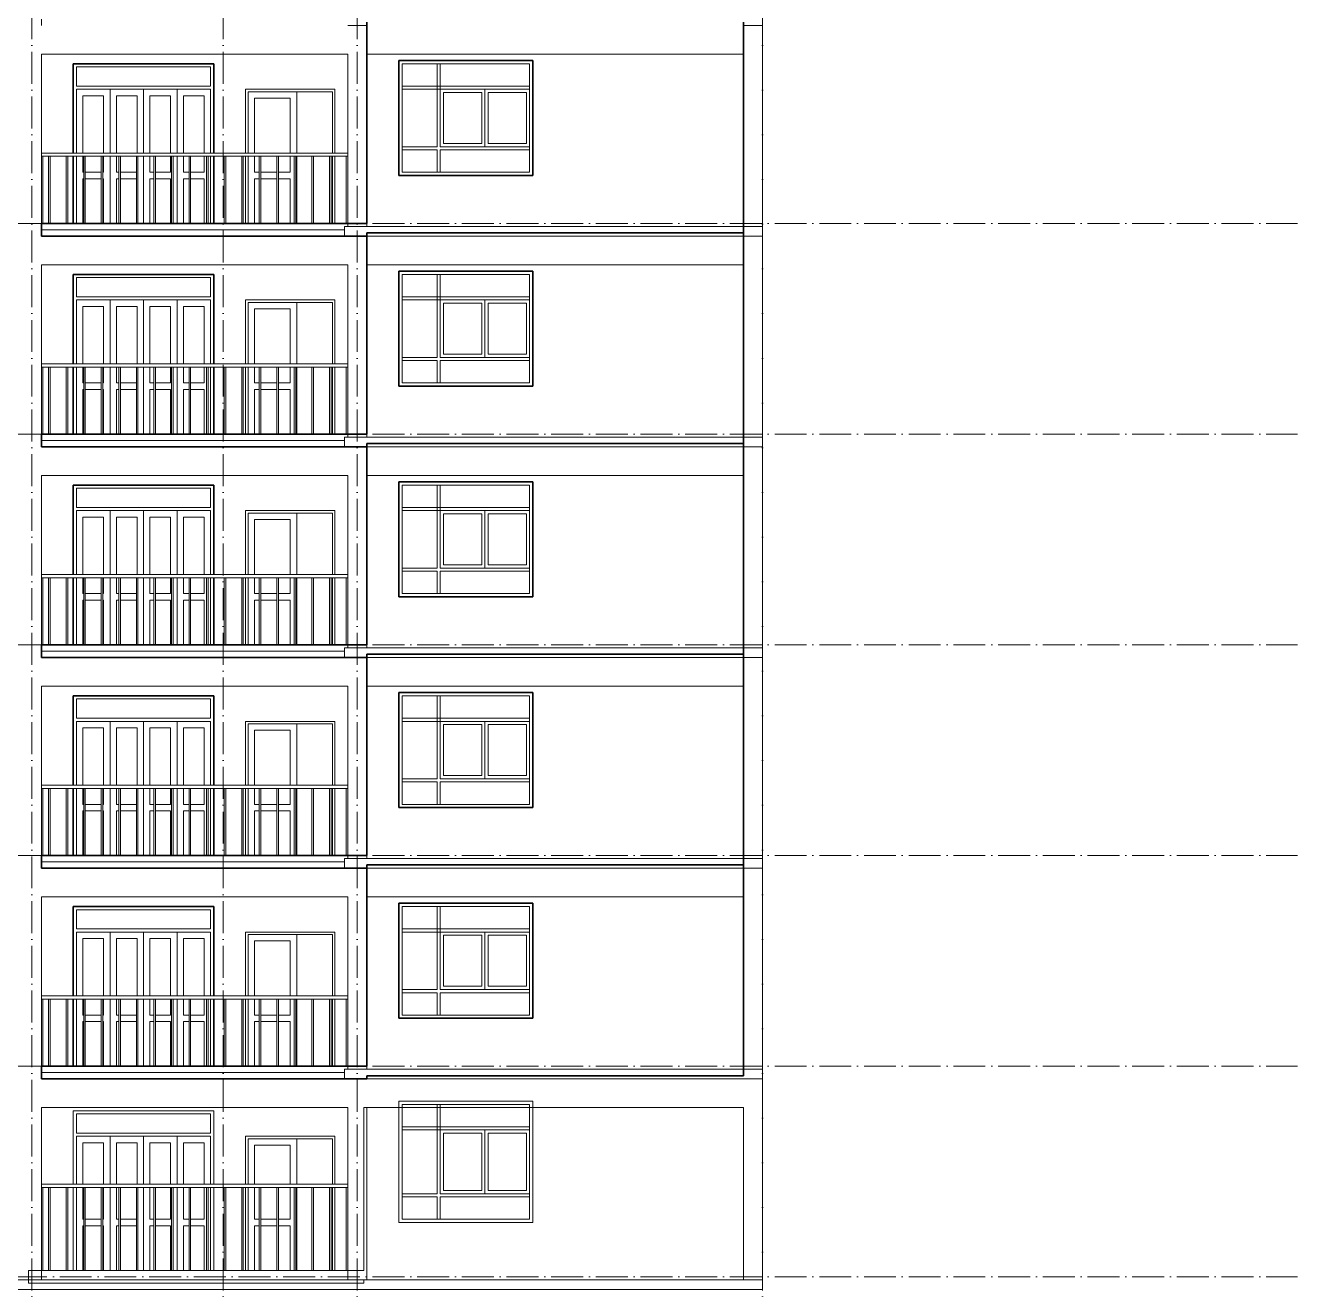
# Model space of a CAD drawing. Header units: millimetres. Extents: x -8482 to 130249, y -7482 to 93550.
# Drawn here: x 108911 to 128842, y 18400 to 38200 of the extents above; entities that cross this region are included whole.
import ezdxf

# ---------------------------------------------------------------- set-up
doc = ezdxf.new("R2010")
doc.units = ezdxf.units.MM
doc.linetypes.add('Grid Line', pattern=[14, 10, -2, 0, -2])
for name, color, linetype, lineweight in [('CUA', 31, 'Continuous', 9), ('NET CAT', 3, 'Continuous', 5), ('NET CATConcrete', 3, 'Continuous', 5), ('NET THAY 1', 41, 'Continuous', 5), ('NET THAY 2', 55, 'Continuous', 5), ('NET-THAY', 2, 'Continuous', 9), ('TRUC', 225, 'Continuous', 5)]:
    doc.layers.add(name, color=color, linetype=linetype, lineweight=lineweight)

# ---------------------------------------------------------------- blocks, each defined once
blk = doc.blocks.new('CUA SAN PHOI LUA - CUA SAN PHOI LUA-933570-MẶT ĐỨNG TRỤC Q-A')
at = {"layer": 'CUA', "color": 7}
for p, q in [((-8100, 20800), (-8100, 20050)), ((-6700, 20800), (-8100, 20800)), ((-8060, 20050), (-8060, 20760)), ((-8060, 20760), (-6740, 20760)), ((-7300, 20760), (-7300, 20050)), ((-6740, 20050), (-6740, 20760)), ((-6700, 20050), (-6700, 20800)), ((-7960, 20660), (-7960, 20050)), ((-7960, 20660), (-7400, 20660)), ((-7400, 20050), (-7400, 20660)), ((-8100, 20000), (-8100, 18700)), ((-8060, 18700), (-8060, 20000)), ((-7960, 20000), (-7960, 19500)), ((-7400, 19500), (-7400, 20000)), ((-7300, 20000), (-7300, 18700)), ((-6740, 18700), (-6740, 20000)), ((-6700, 18700), (-6700, 20000)), ((-7960, 19500), (-7887, 19500)), ((-7887, 19400), (-7960, 19400)), ((-7960, 19400), (-7960, 18700)), ((-7862, 19500), (-7612, 19500)), ((-7612, 19400), (-7862, 19400)), ((-7587, 19500), (-7400, 19500)), ((-7400, 19400), (-7587, 19400)), ((-7400, 18700), (-7400, 19400))]:
    blk.add_line(p, q, dxfattribs=at)
blk = doc.blocks.new('CUA LO GIA - CUA LO GIA-934711-MẶT ĐỨNG TRỤC Q-A')
at = {"layer": 'CUA', "color": 7}
for p, q in [((-8600, 21200), (-10800, 21200)), ((-10800, 20050), (-10800, 21200)), ((-10750, 21150), (-10750, 20850)), ((-10750, 21150), (-8650, 21150)), ((-8650, 20850), (-8650, 21150)), ((-8600, 21200), (-8600, 20050)), ((-8650, 20850), (-10750, 20850)), ((-10750, 20800), (-8650, 20800)), ((-10750, 20800), (-10750, 20050)), ((-10225, 20050), (-10225, 20800)), ((-9700, 20800), (-10225, 20800)), ((-9700, 20800), (-9700, 20050)), ((-9175, 20800), (-9700, 20800)), ((-9700, 20050), (-9700, 20800)), ((-9175, 20800), (-9175, 20050)), ((-8650, 20050), (-8650, 20800)), ((-10650, 20700), (-10650, 20050)), ((-10650, 20700), (-10325, 20700)), ((-10325, 20050), (-10325, 20700)), ((-10125, 20700), (-9800, 20700)), ((-10125, 20700), (-10125, 20050)), ((-9800, 20050), (-9800, 20700)), ((-9600, 20700), (-9600, 20050)), ((-9600, 20700), (-9275, 20700)), ((-9275, 20050), (-9275, 20700)), ((-9075, 20700), (-8750, 20700)), ((-9075, 20700), (-9075, 20050)), ((-8750, 20050), (-8750, 20700)), ((-10800, 18700), (-10800, 20000)), ((-10750, 20000), (-10750, 18700)), ((-10650, 20000), (-10650, 19500)), ((-10325, 19500), (-10325, 20000)), ((-10225, 18700), (-10225, 20000)), ((-10125, 20000), (-10125, 19500)), ((-9700, 20000), (-9700, 18700)), ((-9700, 18700), (-9700, 20000)), ((-9600, 20000), (-9600, 19500)), ((-9275, 19500), (-9275, 20000)), ((-9175, 20000), (-9175, 18700)), ((-9075, 20000), (-9075, 19500)), ((-8750, 19500), (-8750, 20000)), ((-8650, 18700), (-8650, 20000)), ((-8600, 20000), (-8600, 18700)), ((-10650, 19500), (-10637, 19500)), ((-10637, 19400), (-10650, 19400)), ((-10650, 19400), (-10650, 18700)), ((-10612, 19500), (-10362, 19500)), ((-10362, 19400), (-10612, 19400)), ((-10337, 19500), (-10325, 19500)), ((-10325, 19400), (-10337, 19400)), ((-10325, 18700), (-10325, 19400)), ((-10125, 19500), (-10087, 19500)), ((-10125, 19400), (-10125, 18700)), ((-10087, 19400), (-10125, 19400)), ((-10062, 19500), (-9812, 19500)), ((-9812, 19400), (-10062, 19400)), ((-9600, 19500), (-9537, 19500)), ((-9537, 19400), (-9600, 19400)), ((-9600, 19400), (-9600, 18700)), ((-9512, 19500), (-9275, 19500)), ((-9275, 19400), (-9512, 19400)), ((-9275, 18700), (-9275, 19400)), ((-9075, 19500), (-8987, 19500)), ((-9075, 19400), (-9075, 18700)), ((-8987, 19400), (-9075, 19400)), ((-8962, 19500), (-8750, 19500)), ((-8750, 19400), (-8962, 19400)), ((-8750, 18700), (-8750, 19400))]:
    blk.add_line(p, q, dxfattribs=at)
blk = doc.blocks.new('X-PHONG NGU 2 - X-PHONG NGU 2_Recovery_-932889-MẶT ĐỨNG TRỤC Q-A')
at = {"layer": 'CUA', "color": 7}
for p, q in [((-35500, 21200), (-35500, 19300)), ((-33400, 21200), (-35500, 21200)), ((-35450, 21150), (-33450, 21150)), ((-35450, 19350), (-35450, 21150)), ((-34850, 21150), (-34900, 21150)), ((-34900, 21150), (-34900, 19750)), ((-34850, 19750), (-34850, 21150)), ((-33450, 21150), (-33450, 19350)), ((-33400, 19300), (-33400, 21200)), ((-33450, 20800), (-35450, 20800)), ((-35450, 20800), (-35450, 20750)), ((-35450, 20750), (-33450, 20750)), ((-34150, 20750), (-34850, 20750)), ((-34850, 20750), (-34850, 19750)), ((-34150, 19750), (-34150, 20750)), ((-33450, 20750), (-33450, 20800)), ((-34800, 19800), (-34800, 20700)), ((-34800, 20700), (-34200, 20700)), ((-34200, 20700), (-34200, 19800)), ((-34100, 20700), (-33500, 20700)), ((-34100, 19800), (-34100, 20700)), ((-33500, 20700), (-33500, 19800)), ((-34900, 19750), (-35450, 19750)), ((-35450, 19750), (-35450, 19700)), ((-34850, 19750), (-34150, 19750)), ((-33450, 19750), (-34850, 19750)), ((-34200, 19800), (-34800, 19800)), ((-33500, 19800), (-34100, 19800)), ((-33450, 19700), (-33450, 19750)), ((-35450, 19700), (-34900, 19700)), ((-34900, 19700), (-34900, 19350)), ((-34850, 19350), (-34850, 19700)), ((-34850, 19700), (-33450, 19700)), ((-33450, 19350), (-35450, 19350)), ((-34900, 19350), (-34850, 19350)), ((-35500, 19300), (-33400, 19300))]:
    blk.add_line(p, q, dxfattribs=at)
blk = doc.blocks.new('Railing - 25mm-924614-MẶT ĐỨNG TRỤC Q-A')
at = {"layer": 'NET THAY 2', "color": 10}
for p, q in [((-11187, 18700), (-11187, 20000)), ((-11162, 20000), (-11162, 18700))]:
    blk.add_line(p, q, dxfattribs=at)
blk = doc.blocks.new('Railing - 25mm-V413-MẶT ĐỨNG TRỤC Q-A')
at = {"layer": 'NET THAY 2', "color": 10}
blk.add_line((-11275, 20000), (-11275, 18700), dxfattribs=at)
blk = doc.blocks.new('Railing - 25mm-V414-MẶT ĐỨNG TRỤC Q-A')
at = {"layer": 'NET THAY 2', "color": 10}
blk.add_line((-6525, 18700), (-6525, 20000), dxfattribs=at)
blk = doc.blocks.new('Railing - Railing-935099-MẶT ĐỨNG TRỤC Q-A')
for name, p in [('Railing - 25mm-V413-MẶT ĐỨNG TRỤC Q-A', (0, 0)), ('Railing - 25mm-924614-MẶT ĐỨNG TRỤC Q-A', (0, 0)), ('Railing - 25mm-924614-MẶT ĐỨNG TRỤC Q-A', (275, 0)), ('Railing - 25mm-924614-MẶT ĐỨNG TRỤC Q-A', (550, 0)), ('Railing - 25mm-924614-MẶT ĐỨNG TRỤC Q-A', (825, 0)), ('Railing - 25mm-924614-MẶT ĐỨNG TRỤC Q-A', (1100, 0)), ('Railing - 25mm-924614-MẶT ĐỨNG TRỤC Q-A', (1375, 0)), ('Railing - 25mm-924614-MẶT ĐỨNG TRỤC Q-A', (1650, 0)), ('Railing - 25mm-924614-MẶT ĐỨNG TRỤC Q-A', (1925, 0)), ('Railing - 25mm-924614-MẶT ĐỨNG TRỤC Q-A', (2200, 0)), ('Railing - 25mm-924614-MẶT ĐỨNG TRỤC Q-A', (2475, 0)), ('Railing - 25mm-924614-MẶT ĐỨNG TRỤC Q-A', (2750, 0)), ('Railing - 25mm-924614-MẶT ĐỨNG TRỤC Q-A', (3025, 0)), ('Railing - 25mm-924614-MẶT ĐỨNG TRỤC Q-A', (3300, 0)), ('Railing - 25mm-924614-MẶT ĐỨNG TRỤC Q-A', (3575, 0)), ('Railing - 25mm-924614-MẶT ĐỨNG TRỤC Q-A', (3850, 0)), ('Railing - 25mm-924614-MẶT ĐỨNG TRỤC Q-A', (4125, 0)), ('Railing - 25mm-924614-MẶT ĐỨNG TRỤC Q-A', (4400, 0)), ('Railing - 25mm-V414-MẶT ĐỨNG TRỤC Q-A', (0, 0))]:
    blk.add_blockref(name, p)
blk = doc.blocks.new('Top Rail Type - Top Rail_Internal_-935100-MẶT ĐỨNG TRỤC Q-A')
at = {"layer": 'NET THAY 1', "color": 10}
for p, q in [((-6500, 20050), (-11300, 20050)), ((-11300, 20000), (-6500, 20000))]:
    blk.add_line(p, q, dxfattribs=at)
blk = doc.blocks.new('ALC1807-ASCENT PLAZA-TANG DIEN HINH_rvt-2-MẶT ĐỨNG TRỤC Q-A')
at = {"layer": 'NET-THAY', "color": 250, "lineweight": 15}
for p, q in [((-10800, 21200), (-8600, 21200)), ((-10800, 20050), (-10800, 21200)), ((-8600, 21200), (-8600, 20050)), ((-5700, 21250), (-6250, 21250)), ((-6250, 21250), (-6250, 18700)), ((-5700, 19450), (-5700, 21250)), ((-300, 21250), (-3600, 21250)), ((-3600, 21250), (-3600, 19450)), ((-300, 18550), (-300, 21250)), ((-10800, 18700), (-10800, 20000)), ((-8600, 20000), (-8600, 18700)), ((-3600, 19450), (-5700, 19450)), ((-6250, 18700), (-11500, 18700)), ((-11500, 18700), (-11500, 18500)), ((-6250, 18550), (-300, 18550)), ((-6250, 18500), (-6250, 18550)), ((-11500, 18500), (-6250, 18500))]:
    blk.add_line(p, q, dxfattribs=at)
at = {"color": 250, "lineweight": 15}
for name, p in [('X-PHONG NGU 2 - X-PHONG NGU 2_Recovery_-932889-MẶT ĐỨNG TRỤC Q-A', (29800, 150)), ('CUA LO GIA - CUA LO GIA-934711-MẶT ĐỨNG TRỤC Q-A', (0, 0)), ('CUA SAN PHOI LUA - CUA SAN PHOI LUA-933570-MẶT ĐỨNG TRỤC Q-A', (0, 0)), ('Top Rail Type - Top Rail_Internal_-935100-MẶT ĐỨNG TRỤC Q-A', (0, 0)), ('Railing - Railing-935099-MẶT ĐỨNG TRỤC Q-A', (0, 0))]:
    blk.add_blockref(name, p, dxfattribs=at)
blk = doc.blocks.new('CUA SAN PHOI LUA - CUA SAN PHOI LUA-211563-MẶT ĐỨNG TRỤC Q-A')
at = {"layer": 'CUA', "color": 90}
for p, q in [((-8100, 24000), (-8100, 23000)), ((-6700, 24000), (-8100, 24000)), ((-8060, 23000), (-8060, 23960)), ((-8060, 23960), (-6740, 23960)), ((-7300, 23960), (-7300, 23000)), ((-6740, 23000), (-6740, 23960)), ((-6700, 23000), (-6700, 24000)), ((-7960, 23860), (-7960, 23000)), ((-7960, 23860), (-7400, 23860)), ((-7400, 23000), (-7400, 23860)), ((-8100, 22950), (-8100, 21900)), ((-8060, 21900), (-8060, 22950)), ((-7960, 22950), (-7960, 22700)), ((-7400, 22700), (-7400, 22950)), ((-7300, 22950), (-7300, 21900)), ((-6740, 21900), (-6740, 22950)), ((-6700, 21900), (-6700, 22950)), ((-7960, 22700), (-7887, 22700)), ((-7887, 22600), (-7960, 22600)), ((-7960, 22600), (-7960, 21900)), ((-7862, 22700), (-7612, 22700)), ((-7612, 22600), (-7862, 22600)), ((-7587, 22700), (-7400, 22700)), ((-7400, 22600), (-7587, 22600)), ((-7400, 21900), (-7400, 22600))]:
    blk.add_line(p, q, dxfattribs=at)
blk = doc.blocks.new('CUA LO GIA - CUA LO GIA-215452-MẶT ĐỨNG TRỤC Q-A')
at = {"layer": 'CUA', "color": 90}
for p, q in [((-8600, 24400), (-10800, 24400)), ((-10800, 23000), (-10800, 24400)), ((-10750, 24350), (-10750, 24050)), ((-10750, 24350), (-8650, 24350)), ((-8650, 24050), (-8650, 24350)), ((-8600, 24400), (-8600, 23000)), ((-8650, 24050), (-10750, 24050)), ((-10750, 24000), (-8650, 24000)), ((-10750, 24000), (-10750, 23000)), ((-10225, 23000), (-10225, 24000)), ((-9700, 24000), (-10225, 24000)), ((-9700, 24000), (-9700, 23000)), ((-9175, 24000), (-9700, 24000)), ((-9700, 23000), (-9700, 24000)), ((-9175, 24000), (-9175, 23000)), ((-8650, 23000), (-8650, 24000)), ((-10650, 23900), (-10650, 23000)), ((-10650, 23900), (-10325, 23900)), ((-10325, 23000), (-10325, 23900)), ((-10125, 23900), (-9800, 23900)), ((-10125, 23900), (-10125, 23000)), ((-9800, 23000), (-9800, 23900)), ((-9600, 23900), (-9600, 23000)), ((-9600, 23900), (-9275, 23900)), ((-9275, 23000), (-9275, 23900)), ((-9075, 23900), (-8750, 23900)), ((-9075, 23900), (-9075, 23000)), ((-8750, 23000), (-8750, 23900)), ((-10800, 21900), (-10800, 22950)), ((-10750, 22950), (-10750, 21900)), ((-10650, 22950), (-10650, 22700)), ((-10325, 22700), (-10325, 22950)), ((-10225, 21900), (-10225, 22950)), ((-10125, 22950), (-10125, 22700)), ((-9700, 22950), (-9700, 21900)), ((-9700, 21900), (-9700, 22950)), ((-9600, 22950), (-9600, 22700)), ((-9275, 22700), (-9275, 22950)), ((-9175, 22950), (-9175, 21900)), ((-9075, 22950), (-9075, 22700)), ((-8750, 22700), (-8750, 22950)), ((-8650, 21900), (-8650, 22950)), ((-8600, 22950), (-8600, 21900)), ((-10650, 22700), (-10637, 22700)), ((-10637, 22600), (-10650, 22600)), ((-10650, 22600), (-10650, 21900)), ((-10612, 22700), (-10362, 22700)), ((-10362, 22600), (-10612, 22600)), ((-10337, 22700), (-10325, 22700)), ((-10325, 22600), (-10337, 22600)), ((-10325, 21900), (-10325, 22600)), ((-10125, 22700), (-10087, 22700)), ((-10125, 22600), (-10125, 21900)), ((-10087, 22600), (-10125, 22600)), ((-10062, 22700), (-9812, 22700)), ((-9812, 22600), (-10062, 22600)), ((-9600, 22700), (-9537, 22700)), ((-9537, 22600), (-9600, 22600)), ((-9600, 22600), (-9600, 21900)), ((-9512, 22700), (-9275, 22700)), ((-9275, 22600), (-9512, 22600)), ((-9275, 21900), (-9275, 22600)), ((-9075, 22700), (-8987, 22700)), ((-9075, 22600), (-9075, 21900)), ((-8987, 22600), (-9075, 22600)), ((-8962, 22700), (-8750, 22700)), ((-8750, 22600), (-8962, 22600)), ((-8750, 21900), (-8750, 22600))]:
    blk.add_line(p, q, dxfattribs=at)
blk = doc.blocks.new('X-PHONG NGU 2 - X-PHONG NGU 2_Recovery_-60158-MẶT ĐỨNG TRỤC Q-A')
at = {"layer": 'CUA', "color": 90}
for p, q in [((-35500, 24450), (-35500, 22650)), ((-33400, 24450), (-35500, 24450)), ((-35450, 24400), (-33450, 24400)), ((-35450, 22700), (-35450, 24400)), ((-34850, 24400), (-34900, 24400)), ((-34900, 24400), (-34900, 23100)), ((-34850, 23100), (-34850, 24400)), ((-33450, 24400), (-33450, 22700)), ((-33400, 22650), (-33400, 24450)), ((-33450, 24050), (-35450, 24050)), ((-35450, 24050), (-35450, 24000)), ((-35450, 24000), (-33450, 24000)), ((-34150, 24000), (-34850, 24000)), ((-34850, 24000), (-34850, 23100)), ((-34800, 23150), (-34800, 23950)), ((-34800, 23950), (-34200, 23950)), ((-34200, 23950), (-34200, 23150)), ((-34150, 23100), (-34150, 24000)), ((-34100, 23950), (-33500, 23950)), ((-34100, 23150), (-34100, 23950)), ((-33500, 23950), (-33500, 23150)), ((-33450, 24000), (-33450, 24050)), ((-34200, 23150), (-34800, 23150)), ((-33500, 23150), (-34100, 23150)), ((-34900, 23100), (-35450, 23100)), ((-35450, 23100), (-35450, 23050)), ((-35450, 23050), (-34900, 23050)), ((-34900, 23050), (-34900, 22700)), ((-33450, 23100), (-34850, 23100)), ((-34850, 23100), (-34150, 23100)), ((-34850, 22700), (-34850, 23050)), ((-34850, 23050), (-33450, 23050)), ((-33450, 23050), (-33450, 23100)), ((-35500, 22650), (-33400, 22650)), ((-33450, 22700), (-35450, 22700)), ((-34900, 22700), (-34850, 22700))]:
    blk.add_line(p, q, dxfattribs=at)
blk = doc.blocks.new('Railing - 25mm-V417-MẶT ĐỨNG TRỤC Q-A')
at = {"layer": 'NET THAY 2', "color": 90, "lineweight": 9}
for p, q in [((-11187, 21900), (-11187, 22950)), ((-11162, 22950), (-11162, 21900))]:
    blk.add_line(p, q, dxfattribs=at)
blk = doc.blocks.new('Railing - 25mm-V418-MẶT ĐỨNG TRỤC Q-A')
at = {"layer": 'NET THAY 2', "color": 90, "lineweight": 9}
blk.add_line((-11275, 22950), (-11275, 21900), dxfattribs=at)
blk = doc.blocks.new('Railing - 25mm-V419-MẶT ĐỨNG TRỤC Q-A')
at = {"layer": 'NET THAY 2', "color": 90, "lineweight": 9}
blk.add_line((-6525, 21900), (-6525, 22950), dxfattribs=at)
blk = doc.blocks.new('Railing - Railing-215851-MẶT ĐỨNG TRỤC Q-A')
for name, p in [('Railing - 25mm-V418-MẶT ĐỨNG TRỤC Q-A', (0, 0)), ('Railing - 25mm-V417-MẶT ĐỨNG TRỤC Q-A', (0, 0)), ('Railing - 25mm-V417-MẶT ĐỨNG TRỤC Q-A', (275, 0)), ('Railing - 25mm-V417-MẶT ĐỨNG TRỤC Q-A', (550, 0)), ('Railing - 25mm-V417-MẶT ĐỨNG TRỤC Q-A', (825, 0)), ('Railing - 25mm-V417-MẶT ĐỨNG TRỤC Q-A', (1100, 0)), ('Railing - 25mm-V417-MẶT ĐỨNG TRỤC Q-A', (1375, 0)), ('Railing - 25mm-V417-MẶT ĐỨNG TRỤC Q-A', (1650, 0)), ('Railing - 25mm-V417-MẶT ĐỨNG TRỤC Q-A', (1925, 0)), ('Railing - 25mm-V417-MẶT ĐỨNG TRỤC Q-A', (2200, 0)), ('Railing - 25mm-V417-MẶT ĐỨNG TRỤC Q-A', (2475, 0)), ('Railing - 25mm-V417-MẶT ĐỨNG TRỤC Q-A', (2750, 0)), ('Railing - 25mm-V417-MẶT ĐỨNG TRỤC Q-A', (3025, 0)), ('Railing - 25mm-V417-MẶT ĐỨNG TRỤC Q-A', (3300, 0)), ('Railing - 25mm-V417-MẶT ĐỨNG TRỤC Q-A', (3575, 0)), ('Railing - 25mm-V417-MẶT ĐỨNG TRỤC Q-A', (3850, 0)), ('Railing - 25mm-V417-MẶT ĐỨNG TRỤC Q-A', (4125, 0)), ('Railing - 25mm-V417-MẶT ĐỨNG TRỤC Q-A', (4400, 0)), ('Railing - 25mm-V419-MẶT ĐỨNG TRỤC Q-A', (0, 0))]:
    blk.add_blockref(name, p)
blk = doc.blocks.new('Top Rail Type - Top Rail_Internal_-215852-MẶT ĐỨNG TRỤC Q-A')
at = {"layer": 'NET THAY 1', "color": 90, "lineweight": 9}
for p, q in [((-6500, 23000), (-11300, 23000)), ((-11300, 22950), (-6500, 22950))]:
    blk.add_line(p, q, dxfattribs=at)
blk = doc.blocks.new('ALC1807-ASCENT PLAZA-TANG DIEN HINH-TANG 5_rvt-19-MẶT ĐỨNG TRỤC Q-A')
at = {"layer": 'NET-THAY', "color": 50, "lineweight": 35}
for p, q in [((-300, 25050), (-6200, 25050)), ((-6200, 25050), (-6200, 21900)), ((-300, 21750), (-300, 25050)), ((-10800, 24400), (-8600, 24400)), ((-10800, 23000), (-10800, 24400)), ((-8600, 24400), (-8600, 23000)), ((-5700, 22650), (-5700, 24450)), ((-5700, 24450), (-3600, 24450)), ((-3600, 24450), (-3600, 22650)), ((-10800, 21900), (-10800, 22950)), ((-8600, 22950), (-8600, 21900)), ((-3600, 22650), (-5700, 22650)), ((-6200, 21900), (-11300, 21900)), ((-11300, 21900), (-11300, 21700)), ((-6200, 21750), (-300, 21750)), ((-6200, 21700), (-6200, 21750)), ((-11300, 21700), (-6200, 21700))]:
    blk.add_line(p, q, dxfattribs=at)
at = {"color": 50, "lineweight": 35}
for name, p in [('CUA LO GIA - CUA LO GIA-215452-MẶT ĐỨNG TRỤC Q-A', (0, 0)), ('X-PHONG NGU 2 - X-PHONG NGU 2_Recovery_-60158-MẶT ĐỨNG TRỤC Q-A', (29800, 0)), ('CUA SAN PHOI LUA - CUA SAN PHOI LUA-211563-MẶT ĐỨNG TRỤC Q-A', (0, 0)), ('Top Rail Type - Top Rail_Internal_-215852-MẶT ĐỨNG TRỤC Q-A', (0, 0)), ('Railing - Railing-215851-MẶT ĐỨNG TRỤC Q-A', (0, 0))]:
    blk.add_blockref(name, p, dxfattribs=at)
blk = doc.blocks.new('CUA SAN PHOI LUA - CUA SAN PHOI LUA-V468-MẶT ĐỨNG TRỤC Q-A')
at = {"layer": 'CUA', "color": 90}
for p, q in [((-8100, 27300), (-8100, 26300)), ((-6700, 27300), (-8100, 27300)), ((-8060, 26300), (-8060, 27260)), ((-8060, 27260), (-6740, 27260)), ((-7960, 27160), (-7960, 26300)), ((-7960, 27160), (-7400, 27160)), ((-7400, 26300), (-7400, 27160)), ((-7300, 27260), (-7300, 26300)), ((-6740, 26300), (-6740, 27260)), ((-6700, 26300), (-6700, 27300)), ((-8100, 26250), (-8100, 25201)), ((-8060, 25201), (-8060, 26250)), ((-7960, 26250), (-7960, 26000)), ((-7400, 26000), (-7400, 26250)), ((-7300, 26250), (-7300, 25201)), ((-6740, 25201), (-6740, 26250)), ((-6700, 25201), (-6700, 26250)), ((-7960, 26000), (-7887, 26000)), ((-7862, 26000), (-7612, 26000)), ((-7587, 26000), (-7400, 26000)), ((-7887, 25900), (-7960, 25900)), ((-7960, 25900), (-7960, 25201)), ((-7612, 25900), (-7862, 25900)), ((-7400, 25900), (-7587, 25900)), ((-7400, 25201), (-7400, 25900))]:
    blk.add_line(p, q, dxfattribs=at)
blk = doc.blocks.new('CUA LO GIA - CUA LO GIA-V469-MẶT ĐỨNG TRỤC Q-A')
at = {"layer": 'CUA', "color": 90}
for p, q in [((-8600, 27700), (-10800, 27700)), ((-10800, 26300), (-10800, 27700)), ((-10750, 27650), (-10750, 27350)), ((-10750, 27650), (-8650, 27650)), ((-8650, 27350), (-8650, 27650)), ((-8600, 27700), (-8600, 26300)), ((-8650, 27350), (-10750, 27350)), ((-10750, 27300), (-8650, 27300)), ((-10750, 27300), (-10750, 26300)), ((-10650, 27200), (-10650, 26300)), ((-10650, 27200), (-10325, 27200)), ((-10325, 26300), (-10325, 27200)), ((-10225, 26300), (-10225, 27300)), ((-9700, 27300), (-10225, 27300)), ((-10125, 27200), (-9800, 27200)), ((-10125, 27200), (-10125, 26300)), ((-9800, 26300), (-9800, 27200)), ((-9700, 27300), (-9700, 26300)), ((-9175, 27300), (-9700, 27300)), ((-9700, 26300), (-9700, 27300)), ((-9600, 27200), (-9600, 26300)), ((-9600, 27200), (-9275, 27200)), ((-9275, 26300), (-9275, 27200)), ((-9175, 27300), (-9175, 26300)), ((-9075, 27200), (-8750, 27200)), ((-9075, 27200), (-9075, 26300)), ((-8750, 26300), (-8750, 27200)), ((-8650, 26300), (-8650, 27300)), ((-10800, 25201), (-10800, 26250)), ((-10750, 26250), (-10750, 25201)), ((-10650, 26250), (-10650, 26000)), ((-10325, 26000), (-10325, 26250)), ((-10225, 25201), (-10225, 26250)), ((-10125, 26250), (-10125, 26000)), ((-9700, 26250), (-9700, 25201)), ((-9700, 25201), (-9700, 26250)), ((-9600, 26250), (-9600, 26000)), ((-9275, 26000), (-9275, 26250)), ((-9175, 26250), (-9175, 25201)), ((-9075, 26250), (-9075, 26000)), ((-8750, 26000), (-8750, 26250)), ((-8650, 25201), (-8650, 26250)), ((-8600, 26250), (-8600, 25201)), ((-10650, 26000), (-10637, 26000)), ((-10612, 26000), (-10362, 26000)), ((-10337, 26000), (-10325, 26000)), ((-10125, 26000), (-10087, 26000)), ((-10062, 26000), (-9812, 26000)), ((-9600, 26000), (-9537, 26000)), ((-9512, 26000), (-9275, 26000)), ((-9075, 26000), (-8987, 26000)), ((-8962, 26000), (-8750, 26000)), ((-10637, 25900), (-10650, 25900)), ((-10650, 25900), (-10650, 25200)), ((-10362, 25900), (-10612, 25900)), ((-10325, 25900), (-10337, 25900)), ((-10325, 25200), (-10325, 25900)), ((-10125, 25900), (-10125, 25200)), ((-10087, 25900), (-10125, 25900)), ((-9812, 25900), (-10062, 25900)), ((-9537, 25900), (-9600, 25900)), ((-9600, 25900), (-9600, 25200)), ((-9275, 25900), (-9512, 25900)), ((-9275, 25200), (-9275, 25900)), ((-9075, 25900), (-9075, 25200)), ((-8987, 25900), (-9075, 25900)), ((-8750, 25900), (-8962, 25900)), ((-8750, 25200), (-8750, 25900))]:
    blk.add_line(p, q, dxfattribs=at)
blk = doc.blocks.new('Railing - Railing-V470-MẶT ĐỨNG TRỤC Q-A')
for name, p in [('Railing - 25mm-V418-MẶT ĐỨNG TRỤC Q-A', (0, 3300)), ('Railing - 25mm-V417-MẶT ĐỨNG TRỤC Q-A', (0, 3300)), ('Railing - 25mm-V417-MẶT ĐỨNG TRỤC Q-A', (275, 3300)), ('Railing - 25mm-V417-MẶT ĐỨNG TRỤC Q-A', (550, 3300)), ('Railing - 25mm-V417-MẶT ĐỨNG TRỤC Q-A', (825, 3300)), ('Railing - 25mm-V417-MẶT ĐỨNG TRỤC Q-A', (1100, 3300)), ('Railing - 25mm-V417-MẶT ĐỨNG TRỤC Q-A', (1375, 3300)), ('Railing - 25mm-V417-MẶT ĐỨNG TRỤC Q-A', (1650, 3300)), ('Railing - 25mm-V417-MẶT ĐỨNG TRỤC Q-A', (1925, 3300)), ('Railing - 25mm-V417-MẶT ĐỨNG TRỤC Q-A', (2200, 3300)), ('Railing - 25mm-V417-MẶT ĐỨNG TRỤC Q-A', (2475, 3300)), ('Railing - 25mm-V417-MẶT ĐỨNG TRỤC Q-A', (2750, 3300)), ('Railing - 25mm-V417-MẶT ĐỨNG TRỤC Q-A', (3025, 3300)), ('Railing - 25mm-V417-MẶT ĐỨNG TRỤC Q-A', (3300, 3300)), ('Railing - 25mm-V417-MẶT ĐỨNG TRỤC Q-A', (3575, 3300)), ('Railing - 25mm-V417-MẶT ĐỨNG TRỤC Q-A', (3850, 3300)), ('Railing - 25mm-V417-MẶT ĐỨNG TRỤC Q-A', (4125, 3300)), ('Railing - 25mm-V417-MẶT ĐỨNG TRỤC Q-A', (4400, 3300)), ('Railing - 25mm-V419-MẶT ĐỨNG TRỤC Q-A', (0, 3300))]:
    blk.add_blockref(name, p)
blk = doc.blocks.new('ALC1807-ASCENT PLAZA-TANG DIEN HINH-TANG 5_rvt-20-MẶT ĐỨNG TRỤC Q-A')
at = {"layer": 'NET-THAY', "color": 50, "lineweight": 35}
for p, q in [((-300, 28350), (-6200, 28350)), ((-6200, 28350), (-6200, 25200)), ((-300, 25050), (-300, 28350)), ((-5700, 25950), (-5700, 27750)), ((-5700, 27750), (-3600, 27750)), ((-3600, 27750), (-3600, 25950)), ((-10800, 27700), (-8600, 27700)), ((-10800, 26300), (-10800, 27700)), ((-8600, 27700), (-8600, 26300)), ((-10800, 25201), (-10800, 26250)), ((-8600, 26250), (-8600, 25201)), ((-3600, 25950), (-5700, 25950)), ((-6200, 25200), (-11300, 25200)), ((-11300, 25200), (-11300, 25000)), ((-11300, 25000), (-6200, 25000)), ((-6200, 25050), (-300, 25050)), ((-6200, 25000), (-6200, 25050))]:
    blk.add_line(p, q, dxfattribs=at)
at = {"color": 50, "lineweight": 35}
for name, p in [('X-PHONG NGU 2 - X-PHONG NGU 2_Recovery_-60158-MẶT ĐỨNG TRỤC Q-A', (29800, 3300)), ('CUA LO GIA - CUA LO GIA-V469-MẶT ĐỨNG TRỤC Q-A', (0, 0)), ('CUA SAN PHOI LUA - CUA SAN PHOI LUA-V468-MẶT ĐỨNG TRỤC Q-A', (0, 0)), ('Top Rail Type - Top Rail_Internal_-215852-MẶT ĐỨNG TRỤC Q-A', (0, 3300)), ('Railing - Railing-V470-MẶT ĐỨNG TRỤC Q-A', (0, 0))]:
    blk.add_blockref(name, p, dxfattribs=at)
blk = doc.blocks.new('ALC1807-ASCENT PLAZA-TANG DIEN HINH-TANG 5_rvt-21-MẶT ĐỨNG TRỤC Q-A')
at = {"layer": 'NET-THAY', "color": 50, "lineweight": 35}
for p, q in [((-300, 31650), (-6200, 31650)), ((-6200, 31650), (-6200, 28500)), ((-300, 28350), (-300, 31650)), ((-10800, 31000), (-8600, 31000)), ((-10800, 29600), (-10800, 31000)), ((-8600, 31000), (-8600, 29600)), ((-5700, 29250), (-5700, 31050)), ((-5700, 31050), (-3600, 31050)), ((-3600, 31050), (-3600, 29250)), ((-10800, 28500), (-10800, 29550)), ((-8600, 29550), (-8600, 28500)), ((-3600, 29250), (-5700, 29250)), ((-6200, 28500), (-11300, 28500)), ((-11300, 28500), (-11300, 28300)), ((-6200, 28350), (-300, 28350)), ((-6200, 28300), (-6200, 28350)), ((-11300, 28300), (-6200, 28300))]:
    blk.add_line(p, q, dxfattribs=at)
at = {"color": 50, "lineweight": 35}
for name, p in [('CUA LO GIA - CUA LO GIA-215452-MẶT ĐỨNG TRỤC Q-A', (0, 6600)), ('X-PHONG NGU 2 - X-PHONG NGU 2_Recovery_-60158-MẶT ĐỨNG TRỤC Q-A', (29800, 6600)), ('CUA SAN PHOI LUA - CUA SAN PHOI LUA-211563-MẶT ĐỨNG TRỤC Q-A', (0, 6600)), ('Top Rail Type - Top Rail_Internal_-215852-MẶT ĐỨNG TRỤC Q-A', (0, 6600)), ('Railing - Railing-V470-MẶT ĐỨNG TRỤC Q-A', (0, 3300))]:
    blk.add_blockref(name, p, dxfattribs=at)
blk = doc.blocks.new('ALC1807-ASCENT PLAZA-TANG DIEN HINH-TANG 5_rvt-22-MẶT ĐỨNG TRỤC Q-A')
at = {"layer": 'NET-THAY', "color": 50, "lineweight": 35}
for p, q in [((-300, 34950), (-6200, 34950)), ((-6200, 34950), (-6200, 31800)), ((-300, 31650), (-300, 34950)), ((-10800, 34300), (-8600, 34300)), ((-10800, 32900), (-10800, 34300)), ((-8600, 34300), (-8600, 32900)), ((-5700, 32550), (-5700, 34350)), ((-5700, 34350), (-3600, 34350)), ((-3600, 34350), (-3600, 32550)), ((-10800, 31800), (-10800, 32850)), ((-8600, 32850), (-8600, 31800)), ((-3600, 32550), (-5700, 32550)), ((-6200, 31800), (-11300, 31800)), ((-11300, 31800), (-11300, 31600)), ((-11300, 31600), (-6200, 31600)), ((-6200, 31650), (-300, 31650)), ((-6200, 31600), (-6200, 31650))]:
    blk.add_line(p, q, dxfattribs=at)
at = {"color": 50, "lineweight": 35}
for name, p in [('CUA LO GIA - CUA LO GIA-215452-MẶT ĐỨNG TRỤC Q-A', (0, 9900)), ('X-PHONG NGU 2 - X-PHONG NGU 2_Recovery_-60158-MẶT ĐỨNG TRỤC Q-A', (29800, 9900)), ('CUA SAN PHOI LUA - CUA SAN PHOI LUA-211563-MẶT ĐỨNG TRỤC Q-A', (0, 9900)), ('Top Rail Type - Top Rail_Internal_-215852-MẶT ĐỨNG TRỤC Q-A', (0, 9900)), ('Railing - Railing-V470-MẶT ĐỨNG TRỤC Q-A', (0, 6600))]:
    blk.add_blockref(name, p, dxfattribs=at)
blk = doc.blocks.new('ALC1807-ASCENT PLAZA-TANG DIEN HINH-TANG 5_rvt-23-MẶT ĐỨNG TRỤC Q-A')
at = {"layer": 'NET-THAY', "color": 50, "lineweight": 35}
for p, q in [((-6200, 38250), (-6200, 35100)), ((-300, 34950), (-300, 38250)), ((-10800, 37600), (-8600, 37600)), ((-10800, 36200), (-10800, 37600)), ((-8600, 37600), (-8600, 36200)), ((-5700, 35850), (-5700, 37650)), ((-5700, 37650), (-3600, 37650)), ((-3600, 37650), (-3600, 35850)), ((-10800, 35100), (-10800, 36150)), ((-8600, 36150), (-8600, 35100)), ((-3600, 35850), (-5700, 35850)), ((-6200, 35100), (-11300, 35100)), ((-11300, 35100), (-11300, 34900)), ((-11300, 34900), (-6200, 34900)), ((-6200, 34950), (-300, 34950)), ((-6200, 34900), (-6200, 34950))]:
    blk.add_line(p, q, dxfattribs=at)
at = {"color": 50, "lineweight": 35}
for name, p in [('CUA LO GIA - CUA LO GIA-215452-MẶT ĐỨNG TRỤC Q-A', (0, 13200)), ('X-PHONG NGU 2 - X-PHONG NGU 2_Recovery_-60158-MẶT ĐỨNG TRỤC Q-A', (29800, 13200)), ('CUA SAN PHOI LUA - CUA SAN PHOI LUA-211563-MẶT ĐỨNG TRỤC Q-A', (0, 13200)), ('Top Rail Type - Top Rail_Internal_-215852-MẶT ĐỨNG TRỤC Q-A', (0, 13200)), ('Railing - Railing-V470-MẶT ĐỨNG TRỤC Q-A', (0, 9900))]:
    blk.add_blockref(name, p, dxfattribs=at)

msp = doc.modelspace()

# ---------------------------------------------------------------- linework, layer by layer
at = {"layer": 'NET CAT'}
for p, q in [((109160.6, 38300), (109160.6, 38200)), ((113960.6, 38200), (114260.6, 38200)), ((120160.6, 38200), (120460.6, 38200)), ((120460.6, 35050), (120460.6, 38200)), ((109160.6, 37750), (109160.6, 35000)), ((113960.6, 35050), (113960.6, 37750)), ((114260.6, 37750), (114260.6, 35050)), ((120160.6, 35050), (120160.6, 37750)), ((109160.6, 35000), (109160.6, 34900)), ((114260.6, 35050), (113960.6, 35050)), ((113960.6, 34900), (114260.6, 34900)), ((120460.6, 35050), (120160.6, 35050)), ((120160.6, 34900), (120460.6, 34900)), ((120460.6, 31750), (120460.6, 34900)), ((109160.6, 34450), (109160.6, 31700)), ((113960.6, 31750), (113960.6, 34450)), ((114260.6, 34450), (114260.6, 31750)), ((120160.6, 31750), (120160.6, 34450)), ((109160.6, 31700), (109160.6, 31600)), ((114260.6, 31750), (113960.6, 31750)), ((120460.6, 31750), (120160.6, 31750)), ((113960.6, 31600), (114260.6, 31600)), ((120160.6, 31600), (120460.6, 31600)), ((120460.6, 28450), (120460.6, 31600)), ((109160.6, 31150), (109160.6, 28400)), ((113960.6, 28450), (113960.6, 31150)), ((114260.6, 31150), (114260.6, 28450)), ((120160.6, 28450), (120160.6, 31150)), ((109160.6, 28400), (109160.6, 28300)), ((114260.6, 28450), (113960.6, 28450)), ((120460.6, 28450), (120160.6, 28450)), ((113960.6, 28300), (114260.6, 28300)), ((120160.6, 28300), (120460.6, 28300)), ((120460.6, 25150), (120460.6, 28300)), ((109160.6, 27850), (109160.6, 25100)), ((113960.6, 25150), (113960.6, 27850)), ((114260.6, 27850), (114260.6, 25150)), ((120160.6, 25150), (120160.6, 27850)), ((114260.6, 25150), (113960.6, 25150)), ((120460.6, 25150), (120160.6, 25150)), ((109160.6, 25100), (109160.6, 25000)), ((113960.6, 25000), (114260.6, 25000)), ((120160.6, 25000), (120460.6, 25000)), ((120460.6, 21850), (120460.6, 25000)), ((109160.6, 24550), (109160.6, 21800)), ((113960.6, 21850), (113960.6, 24550)), ((114260.6, 24550), (114260.6, 21850)), ((120160.6, 21850), (120160.6, 24550)), ((109160.6, 21800), (109160.6, 21700)), ((114260.6, 21850), (113960.6, 21850)), ((120460.6, 21850), (120160.6, 21850)), ((113960.6, 21700), (114260.6, 21700)), ((120160.6, 21700), (120460.6, 21700)), ((120460.6, 18550), (120460.6, 21700)), ((109160.6, 21250), (109160.6, 18550)), ((113960.6, 21250), (113960.6, 18550)), ((114260.6, 21250), (114260.6, 18550)), ((120160.6, 18550), (120160.6, 21250)), ((109160.6, 18550), (108860.6, 18550)), ((114260.6, 18550), (113960.6, 18550)), ((120460.6, 18550), (120160.6, 18550)), ((108860.6, 18400), (109160.6, 18400)), ((113960.6, 18400), (114260.6, 18400)), ((120160.6, 18400), (120460.6, 18400))]:
    msp.add_line(p, q, dxfattribs=at)
at = {"layer": 'NET CATConcrete'}
for p, q in [((113960.6, 37750), (109160.6, 37750)), ((120160.6, 37750), (114260.6, 37750)), ((113910.6, 34900), (109160.6, 34900)), ((113960.6, 34900), (113910.6, 34900)), ((120160.6, 34900), (114260.6, 34900)), ((113960.6, 34450), (109160.6, 34450)), ((120160.6, 34450), (114260.6, 34450)), ((113910.6, 31600), (109160.6, 31600)), ((113960.6, 31600), (113910.6, 31600)), ((120160.6, 31600), (114260.6, 31600)), ((113960.6, 31150), (109160.6, 31150)), ((120160.6, 31150), (114260.6, 31150)), ((113910.6, 28300), (109160.6, 28300)), ((113960.6, 28300), (113910.6, 28300)), ((120160.6, 28300), (114260.6, 28300)), ((113960.6, 27850), (109160.6, 27850)), ((120160.6, 27850), (114260.6, 27850)), ((113910.6, 25000), (109160.6, 25000)), ((113960.6, 25000), (113910.6, 25000)), ((120160.6, 25000), (114260.6, 25000)), ((113960.6, 24550), (109160.6, 24550)), ((120160.6, 24550), (114260.6, 24550)), ((113910.6, 21700), (109160.6, 21700)), ((113960.6, 21700), (113910.6, 21700)), ((120160.6, 21700), (114260.6, 21700)), ((113960.6, 21250), (109160.6, 21250)), ((120160.6, 21250), (114260.6, 21250)), ((113960.6, 18400), (109160.6, 18400)), ((120160.6, 18400), (114260.6, 18400))]:
    msp.add_line(p, q, dxfattribs=at)
at = {"layer": 'NET-THAY'}
for p, q in [((109160.6, 35000), (113910.6, 35000)), ((109160.6, 35000), (109160.6, 34900)), ((120460.6, 34900), (109160.6, 34900)), ((113910.6, 35050), (120460.6, 35050)), ((113910.6, 35050), (113910.6, 34900)), ((120460.6, 34900), (120460.6, 35050)), ((109160.6, 31700), (113910.6, 31700)), ((109160.6, 31700), (109160.6, 31600)), ((113910.6, 31750), (120460.6, 31750)), ((113910.6, 31750), (113910.6, 31600)), ((120460.6, 31600), (120460.6, 31750)), ((120460.6, 31600), (109160.6, 31600)), ((109160.6, 28400), (113910.6, 28400)), ((109160.6, 28400), (109160.6, 28300)), ((113910.6, 28450), (120460.6, 28450)), ((113910.6, 28450), (113910.6, 28300)), ((120460.6, 28300), (120460.6, 28450)), ((120460.6, 28300), (109160.6, 28300)), ((113910.6, 25150), (120460.6, 25150)), ((113910.6, 25150), (113910.6, 25000)), ((120460.6, 25000), (120460.6, 25150)), ((109160.6, 25100), (113910.6, 25100)), ((109160.6, 25100), (109160.6, 25000)), ((120460.6, 25000), (109160.6, 25000)), ((109160.6, 21800), (113910.6, 21800)), ((109160.6, 21800), (109160.6, 21700)), ((113910.6, 21850), (120460.6, 21850)), ((113910.6, 21850), (113910.6, 21700)), ((120460.6, 21700), (120460.6, 21850)), ((120460.6, 21700), (109160.6, 21700)), ((99435.6, 18550), (120460.6, 18550)), ((120460.6, 18400), (120460.6, 18550)), ((120460.6, 18400), (99435.6, 18400))]:
    msp.add_line(p, q, dxfattribs=at)
at = {"layer": 'TRUC', "linetype": 'Grid Line', "ltscale": 50}
for p, q in [((109010.6, -6119.7), (109010.6, 93540.4)), ((112010.6, -6119.7), (112010.6, 93540.4)), ((114110.6, -6119.7), (114110.6, 93540.4)), ((120460.6, -6119.7), (120460.6, 93540.4)), ((68842.1, 35100), (128842.1, 35100)), ((68842.1, 31800), (128842.1, 31800)), ((68842.1, 28500), (128842.1, 28500)), ((68842.1, 25200), (128842.1, 25200)), ((68842.1, 21900), (128842.1, 21900)), ((68842.1, 18600), (128842.1, 18600))]:
    msp.add_line(p, q, dxfattribs=at)

# ---------------------------------------------------------------- block references
at = {"color": 130, "lineweight": 5}
for name in ['ALC1807-ASCENT PLAZA-TANG DIEN HINH-TANG 5_rvt-23-MẶT ĐỨNG TRỤC Q-A', 'ALC1807-ASCENT PLAZA-TANG DIEN HINH-TANG 5_rvt-22-MẶT ĐỨNG TRỤC Q-A', 'ALC1807-ASCENT PLAZA-TANG DIEN HINH-TANG 5_rvt-21-MẶT ĐỨNG TRỤC Q-A', 'ALC1807-ASCENT PLAZA-TANG DIEN HINH-TANG 5_rvt-20-MẶT ĐỨNG TRỤC Q-A', 'ALC1807-ASCENT PLAZA-TANG DIEN HINH_rvt-2-MẶT ĐỨNG TRỤC Q-A']:
    msp.add_blockref(name, (120460.5, 0), dxfattribs=at)
at = {"layer": 'NET-THAY', "lineweight": 5}
msp.add_blockref('ALC1807-ASCENT PLAZA-TANG DIEN HINH-TANG 5_rvt-19-MẶT ĐỨNG TRỤC Q-A', (120460.5, 0), dxfattribs=at)

doc.saveas('drawing.dxf')
